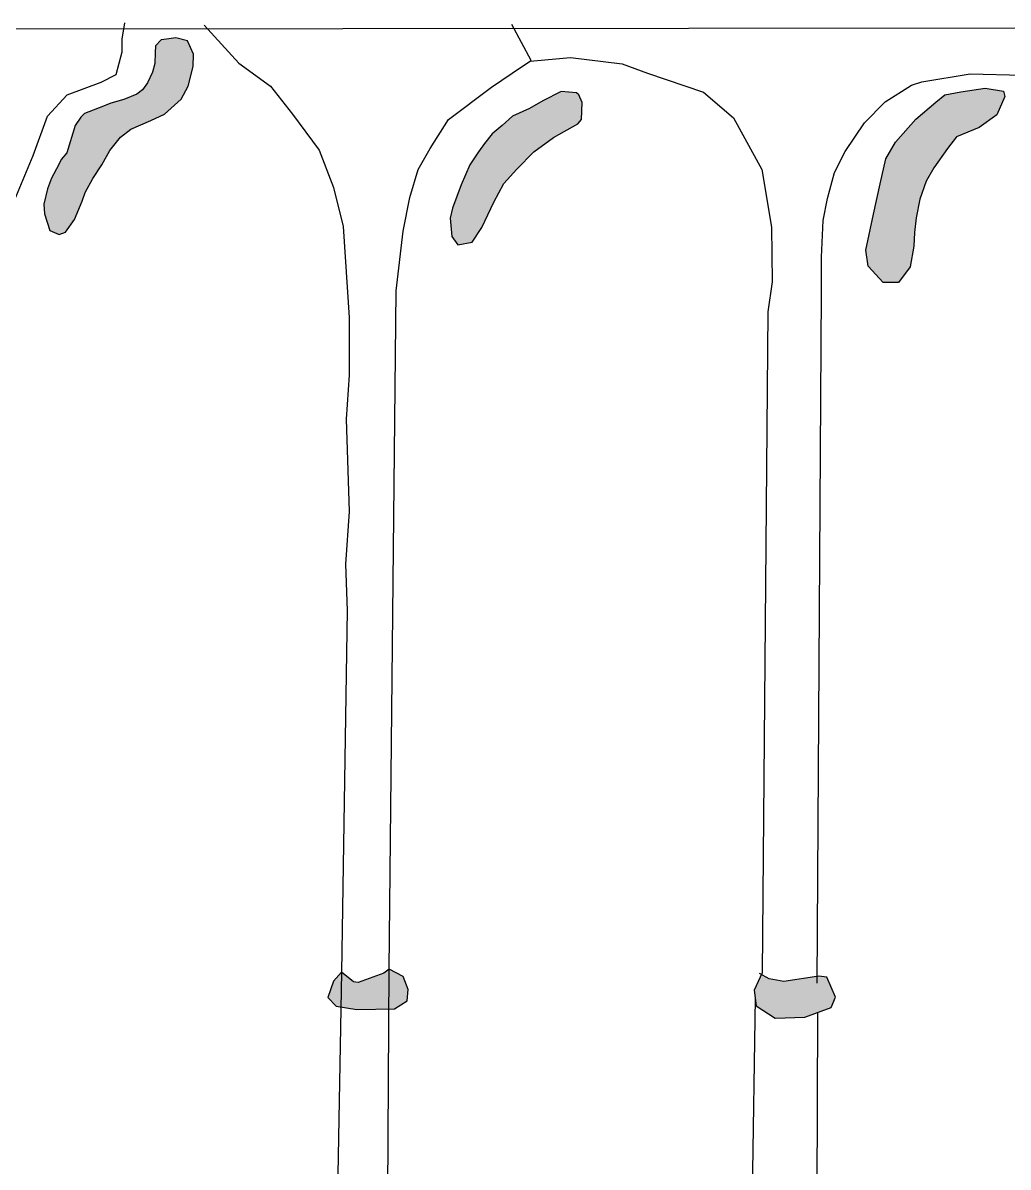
# Model space of a CAD drawing. Header units: millimetres. Extents: x 245 to 515, y 87 to 339.
# Drawn here: x 350.972 to 352.228, y 230.63 to 232.089 of the extents above; entities that cross this region are included whole.
import ezdxf

# ---------------------------------------------------------------- set-up
doc = ezdxf.new("R2010")
doc.units = ezdxf.units.MM
doc.layers.add('çziigi', color=10, linetype='Continuous')

msp = doc.modelspace()

# ---------------------------------------------------------------- hatches: boundary and pattern name
at = {"layer": 'çziigi'}
h = msp.add_hatch(color=256, dxfattribs=at)
h.dxf.hatch_style = 1
h.paths.add_polyline_path([(351.1891, 232.0332), (351.1895, 232.049), (351.1818, 232.066), (351.1669, 232.0698), (351.155, 232.0681), (351.1485, 232.0672), (351.1413, 232.0596), (351.1409, 232.0507), (351.1405, 232.037), (351.1375, 232.026), (351.1311, 232.0124), (351.1247, 232.0034), (351.1175, 231.9979), (351.1009, 231.9911), (351.0843, 231.9864), (351.0749, 231.9826), (351.0506, 231.9732), (351.0459, 231.9685), (351.0387, 231.9579), (351.028, 231.9233), (351.0208, 231.9148), (351.0178, 231.9084), (351.0084, 231.891), (351.0033, 231.8773), (350.9986, 231.8578), (350.9995, 231.8454), (351.0063, 231.824), (351.0182, 231.8189), (351.0263, 231.8219), (351.0378, 231.838), (351.0476, 231.8615), (351.0514, 231.8725), (351.0612, 231.8904), (351.0727, 231.9079), (351.083, 231.9262), (351.0966, 231.9432), (351.1098, 231.9534), (351.1354, 231.9645), (351.1528, 231.9726), (351.1737, 231.9915), (351.1827, 232.0081)])
h.paths.add_polyline_path([(351.6488, 231.9425), (351.6796, 231.96), (351.6844, 231.9655), (351.6851, 231.9872), (351.681, 231.9969), (351.6782, 231.9997), (351.6586, 232.0011), (351.6349, 231.9893), (351.6181, 231.9795), (351.5965, 231.9697), (351.5832, 231.9579), (351.5706, 231.9474), (351.5609, 231.9348), (351.5532, 231.9244), (351.542, 231.9076), (351.5309, 231.8825), (351.5197, 231.8525), (351.5169, 231.84), (351.519, 231.8163), (351.5267, 231.8058), (351.5448, 231.8093), (351.5574, 231.8281), (351.5727, 231.8602), (351.5853, 231.8839), (351.6021, 231.9021), (351.6237, 231.9244)])
h = msp.add_hatch(color=256, dxfattribs=at)
h.dxf.hatch_style = 1
h.paths.add_polyline_path([(352.7592, 232.0277), (352.6905, 232.0392), (352.6354, 232.0342), (352.6297, 232.0307), (352.6369, 232.0205), (352.6406, 232.0156), (352.644, 232.0058), (352.6424, 231.9902), (352.6308, 231.9724), (352.6176, 231.9657), (352.5923, 231.9587), (352.5846, 231.9522), (352.5782, 231.9363), (352.5751, 231.925), (352.5604, 231.8864), (352.5556, 231.8742), (352.5497, 231.8482), (352.5476, 231.8186), (352.5439, 231.7908), (352.5445, 231.7712), (352.5519, 231.7538), (352.5666, 231.7523), (352.5773, 231.7623), (352.5825, 231.774), (352.5871, 231.792), (352.5886, 231.8005), (352.5895, 231.814), (352.5916, 231.8268), (352.5956, 231.8409), (352.5999, 231.8559), (352.6048, 231.8688), (352.6299, 231.8996), (352.636, 231.9116), (352.6464, 231.9358), (352.6574, 231.9517), (352.6632, 231.9569), (352.6742, 231.9654), (352.6926, 231.9853), (352.7009, 231.9972), (352.7091, 232.0061), (352.7198, 232.011), (352.736, 232.0113), (352.7449, 232.011)])
h.paths.add_polyline_path([(352.2141, 231.9715), (352.2242, 231.9948), (352.2226, 232.0018), (352.1993, 232.0057), (352.1682, 232.001), (352.1479, 231.9972), (352.1363, 231.9878), (352.1106, 231.9661), (352.0849, 231.9365), (352.0725, 231.9155), (352.0655, 231.8836), (352.0569, 231.8448), (352.0468, 231.7989), (352.0499, 231.7787), (352.0693, 231.7577), (352.0888, 231.7577), (352.1036, 231.7779), (352.1083, 231.8043), (352.109, 231.8214), (352.1114, 231.8401), (352.116, 231.8642), (352.1238, 231.8868), (352.1339, 231.9039), (352.151, 231.9287), (352.1627, 231.9435), (352.1915, 231.9552)])
h = msp.add_hatch(color=256, dxfattribs=at)
h.dxf.hatch_style = 1
h.paths.add_polyline_path([(352.9249, 230.8565), (352.9177, 230.8738), (352.8975, 230.876), (352.8817, 230.8789), (352.8579, 230.8825), (352.8386, 230.8856), (352.8297, 230.8616), (352.8297, 230.845), (352.8391, 230.8371), (352.8492, 230.832), (352.8925, 230.8299), (352.9257, 230.8378)])
h.paths.add_polyline_path([(352.5118, 230.8547), (352.5105, 230.8778), (352.5051, 230.8858), (352.4927, 230.8894), (352.4824, 230.8849), (352.4717, 230.8805), (352.4508, 230.8774), (352.4322, 230.8769), (352.4264, 230.8801), (352.4146, 230.8907), (352.4146, 230.8886), (352.4108, 230.8734), (352.4041, 230.8627), (352.3939, 230.8489), (352.393, 230.8427), (352.4086, 230.8365), (352.4219, 230.8329), (352.4473, 230.832), (352.4842, 230.8298), (352.5033, 230.8307), (352.5082, 230.84)])
h.paths.add_polyline_path([(351.9971, 230.8725), (351.9871, 230.8736), (351.9426, 230.867), (351.9237, 230.8703), (351.9137, 230.8757), (351.9047, 230.8558), (351.907, 230.8358), (351.9315, 230.8202), (351.9693, 230.8213), (352.0027, 230.8336), (352.0083, 230.8469)])
h.paths.add_polyline_path([(351.4633, 230.8568), (351.4571, 230.8734), (351.4392, 230.8824), (351.4323, 230.8776), (351.3998, 230.8658), (351.3936, 230.8665), (351.3784, 230.8789), (351.368, 230.8672), (351.3611, 230.8465), (351.3715, 230.8355), (351.3977, 230.8313), (351.4461, 230.832), (351.462, 230.8424)])

# ---------------------------------------------------------------- linework, layer by layer
for p, q in [((351.0988, 232.0681), (351.1021, 232.0887)), ((351.2034, 232.0857), (351.2473, 232.0376)), ((351.6204, 232.0407), (351.5954, 232.0865)), ((350.481, 232.0808), (352.9806, 232.0832)), ((351.1669, 232.0698), (351.155, 232.0681)), ((351.1818, 232.066), (351.1669, 232.0698)), ((351.0988, 232.0517), (351.0988, 232.0681)), ((351.1413, 232.0596), (351.1409, 232.0507)), ((351.1485, 232.0672), (351.1413, 232.0596)), ((351.155, 232.0681), (351.1485, 232.0672)), ((351.1895, 232.049), (351.1818, 232.066)), ((351.0911, 232.0229), (351.0988, 232.0517)), ((351.1409, 232.0507), (351.1405, 232.037)), ((351.1891, 232.0332), (351.1895, 232.049)), ((351.6093, 232.0337), (351.6204, 232.0407)), ((351.6191, 232.04), (351.6704, 232.0448)), ((351.6704, 232.0448), (351.7364, 232.0365)), ((351.1375, 232.026), (351.1311, 232.0124)), ((351.1405, 232.037), (351.1375, 232.026)), ((351.1827, 232.0081), (351.1891, 232.0332)), ((351.2473, 232.0376), (351.2879, 232.0081)), ((351.5698, 232.0067), (351.6093, 232.0337)), ((351.7364, 232.0365), (351.7684, 232.0247)), ((351.0286, 231.9969), (351.0718, 232.0133)), ((351.0718, 232.0133), (351.0911, 232.0229)), ((351.1311, 232.0124), (351.1247, 232.0034)), ((351.7684, 232.0247), (351.8399, 232.0004)), ((352.1052, 232.0094), (352.1186, 232.0138)), ((352.1186, 232.0138), (352.1801, 232.0237)), ((352.1801, 232.0237), (352.2466, 232.0223)), ((351.0035, 231.97), (351.0286, 231.9969)), ((351.1175, 231.9979), (351.1009, 231.9911)), ((351.1247, 232.0034), (351.1175, 231.9979)), ((351.1737, 231.9915), (351.1827, 232.0081)), ((351.2879, 232.0081), (351.316, 231.9724)), ((351.5149, 231.9655), (351.5698, 232.0067)), ((351.6586, 232.0011), (351.6349, 231.9893)), ((351.6782, 231.9997), (351.6586, 232.0011)), ((351.681, 231.9969), (351.6782, 231.9997)), ((351.6851, 231.9872), (351.681, 231.9969)), ((351.8399, 232.0004), (351.8781, 231.9678)), ((352.0718, 231.9882), (352.1052, 232.0094)), ((352.1363, 231.9878), (352.1479, 231.9972)), ((352.1479, 231.9972), (352.1682, 232.001)), ((352.1682, 232.001), (352.1993, 232.0057)), ((352.1993, 232.0057), (352.2226, 232.0018)), ((352.2226, 232.0018), (352.2242, 231.9948)), ((351.0749, 231.9826), (351.0506, 231.9732)), ((351.0843, 231.9864), (351.0749, 231.9826)), ((351.1009, 231.9911), (351.0843, 231.9864)), ((351.1528, 231.9726), (351.1737, 231.9915)), ((351.6349, 231.9893), (351.6181, 231.9795)), ((351.6844, 231.9655), (351.6851, 231.9872)), ((352.0451, 231.9615), (352.0718, 231.9882)), ((352.1106, 231.9661), (352.1363, 231.9878)), ((352.2242, 231.9948), (352.2141, 231.9715)), ((350.9852, 231.9197), (351.0035, 231.97)), ((351.0459, 231.9685), (351.0387, 231.9579)), ((351.0506, 231.9732), (351.0459, 231.9685)), ((351.1354, 231.9645), (351.1528, 231.9726)), ((351.316, 231.9724), (351.3497, 231.9264)), ((351.5965, 231.9697), (351.5832, 231.9579)), ((351.6181, 231.9795), (351.5965, 231.9697)), ((351.8781, 231.9678), (351.9142, 231.9019)), ((352.2141, 231.9715), (352.1915, 231.9552)), ((351.0387, 231.9579), (351.028, 231.9233)), ((351.0966, 231.9432), (351.1098, 231.9534)), ((351.1098, 231.9534), (351.1354, 231.9645)), ((351.4913, 231.9288), (351.5149, 231.9655)), ((351.5832, 231.9579), (351.5706, 231.9474)), ((351.6488, 231.9425), (351.6796, 231.96)), ((351.6796, 231.96), (351.6844, 231.9655)), ((352.0206, 231.9248), (352.0451, 231.9615)), ((352.0849, 231.9365), (352.1106, 231.9661)), ((352.1915, 231.9552), (352.1627, 231.9435)), ((351.083, 231.9262), (351.0966, 231.9432)), ((351.5706, 231.9474), (351.5609, 231.9348)), ((351.6237, 231.9244), (351.6488, 231.9425)), ((352.1627, 231.9435), (352.151, 231.9287)), ((351.0727, 231.9079), (351.083, 231.9262)), ((351.3497, 231.9264), (351.3682, 231.8791)), ((351.476, 231.9017), (351.4913, 231.9288)), ((351.5532, 231.9244), (351.542, 231.9076)), ((351.5609, 231.9348), (351.5532, 231.9244)), ((351.6021, 231.9021), (351.6237, 231.9244)), ((352.0072, 231.8981), (352.0206, 231.9248)), ((352.0725, 231.9155), (352.0849, 231.9365)), ((352.151, 231.9287), (352.1339, 231.9039)), ((350.9573, 231.8534), (350.9852, 231.9197)), ((351.0208, 231.9148), (351.0178, 231.9084)), ((351.028, 231.9233), (351.0208, 231.9148)), ((352.0655, 231.8836), (352.0725, 231.9155)), ((351.0178, 231.9084), (351.0084, 231.891)), ((351.0612, 231.8904), (351.0727, 231.9079)), ((351.4656, 231.8663), (351.476, 231.9017)), ((351.542, 231.9076), (351.5309, 231.8825)), ((351.5853, 231.8839), (351.6021, 231.9021)), ((351.9142, 231.9019), (351.9267, 231.8284)), ((351.9983, 231.8647), (352.0072, 231.8981)), ((352.1339, 231.9039), (352.1238, 231.8868)), ((351.0084, 231.891), (351.0033, 231.8773)), ((351.0514, 231.8725), (351.0612, 231.8904)), ((351.5309, 231.8825), (351.5197, 231.8525)), ((351.5727, 231.8602), (351.5853, 231.8839)), ((352.0569, 231.8448), (352.0655, 231.8836)), ((352.1238, 231.8868), (352.116, 231.8642)), ((351.0033, 231.8773), (350.9986, 231.8578)), ((351.0476, 231.8615), (351.0514, 231.8725)), ((351.3682, 231.8791), (351.3806, 231.829)), ((351.4572, 231.8233), (351.4656, 231.8663)), ((350.9986, 231.8578), (350.9995, 231.8454)), ((351.0378, 231.838), (351.0476, 231.8615)), ((351.5197, 231.8525), (351.5169, 231.84)), ((351.5574, 231.8281), (351.5727, 231.8602)), ((351.9927, 231.8369), (351.9983, 231.8647)), ((352.116, 231.8642), (352.1114, 231.8401)), ((350.9995, 231.8454), (351.0063, 231.824)), ((351.0263, 231.8219), (351.0378, 231.838)), ((351.5169, 231.84), (351.519, 231.8163)), ((351.9905, 231.7902), (351.9927, 231.8369)), ((352.0468, 231.7989), (352.0569, 231.8448)), ((352.1114, 231.8401), (352.109, 231.8214)), ((351.0063, 231.824), (351.0182, 231.8189)), ((351.0182, 231.8189), (351.0263, 231.8219)), ((351.3806, 231.829), (351.3882, 231.7133)), ((351.4482, 231.747), (351.4572, 231.8233)), ((351.5448, 231.8093), (351.5574, 231.8281)), ((351.9267, 231.8284), (351.9275, 231.7587)), ((351.519, 231.8163), (351.5267, 231.8058)), ((351.5267, 231.8058), (351.5448, 231.8093)), ((352.109, 231.8214), (352.1083, 231.8043)), ((352.0499, 231.7787), (352.0468, 231.7989)), ((352.1083, 231.8043), (352.1036, 231.7779)), ((351.9905, 231.7446), (351.9905, 231.7902)), ((352.0693, 231.7577), (352.0499, 231.7787)), ((352.1036, 231.7779), (352.0888, 231.7577)), ((351.9275, 231.7587), (351.9219, 231.7205)), ((352.0888, 231.7577), (352.0693, 231.7577)), ((351.4392, 230.8824), (351.4482, 231.747)), ((351.9849, 230.8647), (351.9905, 231.7446)), ((351.9219, 231.7205), (351.9147, 230.8781)), ((351.3882, 231.7133), (351.3882, 231.6399)), ((351.3882, 231.6399), (351.3841, 231.5836)), ((351.3841, 231.5836), (351.3882, 231.4659)), ((351.3882, 231.4659), (351.3834, 231.3986)), ((351.3834, 231.3986), (351.3854, 231.3396)), ((351.3854, 231.3396), (351.3784, 230.8789)), ((351.3784, 230.8789), (350.7597, 196.7681)), ((351.2246, 196.7783), (351.4392, 230.8824)), ((351.3784, 230.8789), (351.368, 230.8672)), ((351.3936, 230.8665), (351.3784, 230.8789)), ((351.4323, 230.8776), (351.3998, 230.8658)), ((351.4392, 230.8824), (351.4323, 230.8776)), ((351.4571, 230.8734), (351.4392, 230.8824)), ((351.9147, 230.8781), (351.9047, 230.8558)), ((351.9237, 230.8703), (351.9114, 230.877)), ((351.368, 230.8672), (351.3611, 230.8465)), ((351.3998, 230.8658), (351.3936, 230.8665)), ((351.4633, 230.8568), (351.4571, 230.8734)), ((351.9426, 230.867), (351.9237, 230.8703)), ((351.9871, 230.8736), (351.9426, 230.867)), ((351.9971, 230.8725), (351.9871, 230.8736)), ((352.0083, 230.8469), (351.9971, 230.8725)), ((351.3611, 230.8465), (351.3715, 230.8355)), ((351.9058, 230.8458), (351.377, 196.6973)), ((351.462, 230.8424), (351.4633, 230.8568)), ((351.9047, 230.8558), (351.907, 230.8358)), ((352.0027, 230.8336), (352.0083, 230.8469)), ((351.3715, 230.8355), (351.3977, 230.8313)), ((351.3977, 230.8313), (351.4461, 230.832)), ((351.4461, 230.832), (351.462, 230.8424)), ((351.907, 230.8358), (351.9315, 230.8202)), ((351.9693, 230.8213), (352.0027, 230.8336)), ((351.8237, 196.7371), (351.986, 230.8275)), ((351.9315, 230.8202), (351.9693, 230.8213))]:
    msp.add_line(p, q, dxfattribs=at)

doc.saveas('drawing.dxf')
